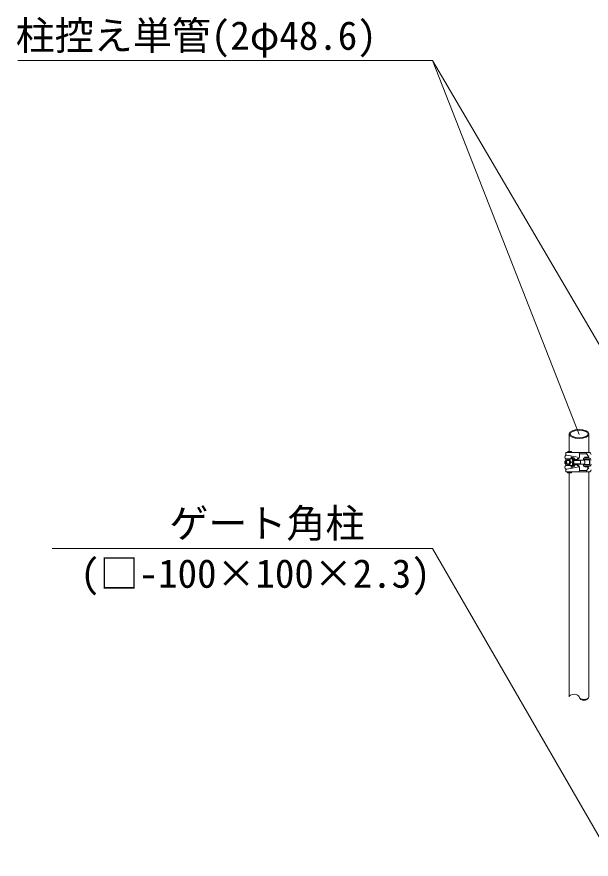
# Model space of a CAD drawing. Units: millimetres, scale not verified. Extents: x -48980 to -28855, y -14438 to 14438.
# Drawn here: x -46502 to -45090, y -8252 to -6180 of the extents above; entities that cross this region are included whole.
import ezdxf
from ezdxf.enums import TextEntityAlignment as Align

# ---------------------------------------------------------------- set-up
doc = ezdxf.new("R2010")
doc.units = ezdxf.units.MM
doc.header["$LTSCALE"] = 38
for name, color, linetype, lineweight in [('0-D_単管', 7, 'Continuous', 18), ('0-E_単管ｸﾗﾝﾌﾟ', 7, 'Continuous', 18), ('1-7_文字', 7, 'Continuous', 18)]:
    doc.layers.add(name, color=color, linetype=linetype, lineweight=lineweight)
doc.styles.add('ＭＳ ゴシック', font='')
doc.styles.get('ＭＳ ゴシック').set_extended_font_data('MS Gothic')

msp = doc.modelspace()

# ---------------------------------------------------------------- linework, layer by layer
at = {"layer": '0-D_単管'}
for p, q in [((-45143.82, -7249.5), (-45143.82, -7206.05)), ((-45095.22, -7206.05), (-45095.22, -7251.5)), ((-45143.82, -7852.85), (-45143.82, -7301.48)), ((-45095.22, -7299.5), (-45095.22, -7852.85))]:
    msp.add_line(p, q, dxfattribs=at)
msp.add_arc((-45107.38, -7848.4), 12.93, 200.078, 339.922, dxfattribs=at)
for centre, major_axis, ratio, start_param, end_param in [((-45119.53, -7206.05), (24.3, 0), 0.472425, 6.2831853, 12.5663706), ((-45119.22, -7206.05), (-22, 0), 0.417269, 3.1415927, 9.424778), ((-45131.68, -7852.85), (-12.15, 0), 0.525605, 3.1415927, 6.2831853), ((-45107.38, -7852.85), (12.15, 0), 0.525605, 3.1415927, 6.2831853)]:
    msp.add_ellipse(centre, major_axis=major_axis, ratio=ratio, start_param=start_param, end_param=end_param, dxfattribs=at)
at = {"layer": '0-E_単管ｸﾗﾝﾌﾟ'}
for p, q in [((-45146.7, -7249.5), (-45146.73, -7249.5)), ((-45146.73, -7251.43), (-45146.7, -7251.43)), ((-45138.67, -7249.5), (-45146.7, -7249.5)), ((-45145.72, -7267.5), (-45151.88, -7267.5)), ((-45151.67, -7270.5), (-45151.67, -7267.5)), ((-45143.8, -7271.2), (-45150.78, -7271.2)), ((-45138.8, -7264.48), (-45138.8, -7262.4)), ((-45130.1, -7265.5), (-45137.6, -7262.83)), ((-45116.33, -7271.2), (-45132.55, -7271.2)), ((-45121.47, -7265.45), (-45121.55, -7265.5)), ((-45100.72, -7254.7), (-45118.18, -7254.7)), ((-45118.18, -7262.98), (-45118.18, -7255.5)), ((-45103.9, -7269.48), (-45103.9, -7268.7)), ((-45095.8, -7260.4), (-45098.4, -7262.98)), ((-45097.9, -7269.48), (-45097.9, -7268.7)), ((-45093.92, -7279.5), (-45093.92, -7271.5)), ((-45092.9, -7280.5), (-45092.9, -7270.5)), ((-45145.72, -7283.5), (-45151.88, -7283.5)), ((-45143.8, -7279.8), (-45150.78, -7279.8)), ((-45138.8, -7288.57), (-45138.8, -7286.5)), ((-45130.1, -7285.5), (-45137.7, -7288.2)), ((-45116.33, -7279.8), (-45132.55, -7279.8)), ((-45121.47, -7285.52), (-45121.55, -7285.5)), ((-45118.27, -7290.23), (-45118.27, -7290.2)), ((-45118.18, -7295.47), (-45118.18, -7288.03)), ((-45095.93, -7281.5), (-45105.9, -7281.5)), ((-45097.4, -7286.98), (-45104.4, -7286.98)), ((-45103.9, -7282.3), (-45103.9, -7281.5)), ((-45095.8, -7290.6), (-45099.4, -7286.98)), ((-45097.9, -7282.3), (-45097.9, -7281.5)), ((-45146.7, -7299.5), (-45146.73, -7299.5)), ((-45146.73, -7301.4), (-45146.7, -7301.4)), ((-45138.67, -7301.48), (-45146.7, -7301.48)), ((-45100.72, -7296.27), (-45118.18, -7296.27)), ((-45101.25, -7299.5), (-45101.25, -7299.45))]:
    msp.add_line(p, q, dxfattribs=at)
for points in [[(-45094.7, -7251.5), (-45151.67, -7251.5), (-45151.67, -7258.5)], [(-45154.7, -7262.95), (-45154.7, -7262.98), (-45154.7, -7263), (-45154.7, -7263.02), (-45154.7, -7263)], [(-45144.65, -7270.5), (-45151.62, -7270.5), (-45151.8, -7270.53), (-45151.92, -7270.57), (-45152.08, -7270.65), (-45152.2, -7270.8), (-45152.35, -7270.98), (-45152.48, -7271.18), (-45152.6, -7271.4), (-45152.72, -7271.68), (-45152.82, -7271.95), (-45152.93, -7272.27), (-45153, -7272.62), (-45153.08, -7273), (-45153.15, -7273.38), (-45153.2, -7273.77), (-45153.25, -7274.2), (-45153.3, -7274.62), (-45153.33, -7275.05), (-45153.33, -7275.5), (-45153.33, -7275.93), (-45153.3, -7276.35), (-45153.25, -7276.77), (-45153.2, -7277.2), (-45153.15, -7277.6), (-45153.08, -7278), (-45153, -7278.38), (-45152.93, -7278.7), (-45152.82, -7279.02), (-45152.72, -7279.32), (-45152.6, -7279.58), (-45152.48, -7279.82), (-45152.35, -7280.03), (-45152.2, -7280.2), (-45152.08, -7280.33), (-45151.92, -7280.4), (-45151.8, -7280.48), (-45151.62, -7280.5), (-45151.47, -7280.48), (-45151.35, -7280.4)], [(-45151.95, -7271.62), (-45152.05, -7271.73), (-45152.15, -7271.88), (-45152.28, -7272.03), (-45152.35, -7272.22), (-45152.45, -7272.43), (-45152.5, -7272.67), (-45152.6, -7272.93), (-45152.65, -7273.2), (-45152.72, -7273.5), (-45152.78, -7273.8), (-45152.82, -7274.12), (-45152.85, -7274.45), (-45152.85, -7274.8), (-45152.88, -7275.15), (-45152.88, -7275.5), (-45152.88, -7275.85), (-45152.85, -7276.2), (-45152.85, -7276.53), (-45152.82, -7276.88), (-45152.78, -7277.17), (-45152.72, -7277.48), (-45152.65, -7277.8), (-45152.6, -7278.08), (-45152.5, -7278.32), (-45152.45, -7278.55), (-45152.35, -7278.75), (-45152.28, -7278.98), (-45152.15, -7279.12), (-45152.05, -7279.25), (-45151.95, -7279.35), (-45151.85, -7279.45), (-45151.75, -7279.47), (-45151.62, -7279.5)], [(-45151.62, -7279.5), (-45151.53, -7279.47), (-45151.43, -7279.45), (-45151.32, -7279.35), (-45151.22, -7279.25), (-45151.1, -7279.12), (-45151, -7278.98), (-45150.93, -7278.75), (-45150.82, -7278.55), (-45150.75, -7278.32), (-45150.68, -7278.08), (-45150.62, -7277.8), (-45150.55, -7277.48), (-45150.5, -7277.17), (-45150.45, -7276.88), (-45150.42, -7276.53), (-45150.42, -7276.2), (-45150.4, -7275.85), (-45150.4, -7275.5), (-45150.4, -7275.15), (-45150.42, -7274.8), (-45150.42, -7274.45), (-45150.45, -7274.12), (-45150.5, -7273.8), (-45150.55, -7273.5), (-45150.62, -7273.2), (-45150.68, -7272.93), (-45150.75, -7272.67), (-45150.82, -7272.43), (-45150.93, -7272.22), (-45151, -7272.03), (-45151.1, -7271.88), (-45151.22, -7271.73), (-45151.32, -7271.62), (-45151.43, -7271.55), (-45151.53, -7271.5), (-45151.62, -7271.5), (-45151.75, -7271.5), (-45151.85, -7271.55), (-45151.95, -7271.62)], [(-45123.07, -7263.5), (-45149.82, -7258.5), (-45151.88, -7258.5)], [(-45151.62, -7283.5), (-45151.62, -7280.5), (-45144.65, -7280.5), (-45144.5, -7280.48), (-45144.35, -7280.4), (-45144.22, -7280.33), (-45144.1, -7280.2), (-45143.95, -7280.03), (-45143.82, -7279.82), (-45143.7, -7279.58), (-45143.57, -7279.32), (-45143.48, -7279.02), (-45143.38, -7278.7), (-45143.3, -7278.38), (-45143.22, -7278), (-45143.15, -7277.6), (-45143.1, -7277.2), (-45143.05, -7276.77), (-45143, -7276.35), (-45142.97, -7275.93), (-45142.97, -7275.5), (-45142.97, -7275.05), (-45143, -7274.62), (-45143.05, -7274.2), (-45143.1, -7273.77), (-45143.15, -7273.38), (-45143.22, -7273), (-45143.3, -7272.62), (-45143.38, -7272.27), (-45143.48, -7271.95), (-45143.57, -7271.68), (-45143.7, -7271.4), (-45143.82, -7271.18), (-45143.95, -7270.98), (-45144.1, -7270.8), (-45144.22, -7270.65), (-45144.35, -7270.57), (-45144.5, -7270.53), (-45144.65, -7270.5), (-45144.68, -7270.5)], [(-45151.35, -7280.4), (-45151.2, -7280.33), (-45151.07, -7280.2), (-45150.93, -7280.03), (-45150.8, -7279.82), (-45150.68, -7279.58), (-45150.55, -7279.32), (-45150.45, -7279.02), (-45150.35, -7278.7), (-45150.28, -7278.38), (-45150.17, -7278), (-45150.12, -7277.6), (-45150.05, -7277.2), (-45150.03, -7276.77), (-45149.97, -7276.35), (-45149.95, -7275.93), (-45149.95, -7275.5), (-45149.95, -7275.05), (-45149.97, -7274.62), (-45150.03, -7274.2), (-45150.05, -7273.77), (-45150.12, -7273.38), (-45150.17, -7273), (-45150.28, -7272.62), (-45150.35, -7272.27), (-45150.45, -7271.95), (-45150.55, -7271.68), (-45150.68, -7271.4), (-45150.8, -7271.18), (-45150.93, -7270.98), (-45151.07, -7270.8), (-45151.2, -7270.65), (-45151.35, -7270.57), (-45151.47, -7270.53), (-45151.62, -7270.5)], [(-45144.65, -7267), (-45144.95, -7267.05), (-45145.2, -7267.12), (-45145.47, -7267.27), (-45145.75, -7267.5), (-45146, -7267.8), (-45146.22, -7268.12), (-45146.48, -7268.55), (-45146.7, -7269), (-45146.9, -7269.48), (-45147.08, -7270.05), (-45147.2, -7270.5)], [(-45141.38, -7267), (-45141.58, -7267.73), (-45141.72, -7268.45), (-45141.9, -7269.15), (-45141.98, -7269.88), (-45142.02, -7270.57), (-45141.93, -7271.25), (-45141.75, -7272), (-45141.45, -7272.73), (-45141.05, -7273.42), (-45140.57, -7274.12), (-45140.08, -7274.82), (-45139.53, -7275.5), (-45133.03, -7275.5), (-45133.57, -7276.18), (-45134.08, -7276.88), (-45134.55, -7277.57), (-45134.95, -7278.27), (-45135.25, -7279), (-45135.45, -7279.75), (-45135.53, -7280.43), (-45135.47, -7281.1), (-45135.4, -7281.83), (-45135.25, -7282.55), (-45135.07, -7283.27), (-45134.85, -7283.97), (-45144.65, -7283.97), (-45144.38, -7283.97), (-45144.12, -7283.88), (-45143.85, -7283.7), (-45143.57, -7283.48), (-45143.32, -7283.2), (-45143.1, -7282.85), (-45142.88, -7282.47), (-45142.65, -7282.02), (-45142.43, -7281.5), (-45142.25, -7280.97), (-45142.07, -7280.38)], [(-45142.07, -7270.62), (-45142.25, -7270.05), (-45142.43, -7269.48), (-45142.65, -7269), (-45142.88, -7268.55), (-45143.1, -7268.12), (-45143.32, -7267.8), (-45143.57, -7267.5), (-45143.85, -7267.27), (-45144.12, -7267.12), (-45144.38, -7267.05), (-45144.65, -7267), (-45134.85, -7267), (-45134.6, -7267.45), (-45134.35, -7267.97), (-45134.1, -7268.55), (-45133.9, -7269.17), (-45133.7, -7269.85), (-45133.53, -7270.57), (-45133.38, -7271.32), (-45133.25, -7272.12), (-45133.15, -7272.95), (-45133.1, -7273.77), (-45133.05, -7274.6), (-45133.03, -7275.48), (-45133.05, -7276.3), (-45133.1, -7277.17), (-45133.15, -7278), (-45133.25, -7278.83), (-45133.38, -7279.6), (-45133.53, -7280.38), (-45133.7, -7281.08), (-45133.88, -7281.77), (-45134.1, -7282.4), (-45134.32, -7282.98), (-45134.57, -7283.5), (-45134.85, -7283.97), (-45135.12, -7284.35), (-45135.42, -7284.68), (-45135.7, -7284.95)], [(-45141.75, -7272), (-45141.93, -7271.25), (-45142.02, -7270.57)], [(-45142.02, -7280.43), (-45141.93, -7279.75), (-45141.82, -7279.1), (-45141.72, -7278.4), (-45141.62, -7277.7), (-45141.58, -7276.98), (-45141.53, -7276.23), (-45141.53, -7275.5), (-45141.53, -7274.75), (-45141.58, -7274), (-45141.62, -7273.3), (-45141.72, -7272.6), (-45141.82, -7271.93)], [(-45136.67, -7265.7), (-45136.97, -7265.75), (-45137.3, -7265.85), (-45137.62, -7266.02), (-45137.9, -7266.3), (-45138.2, -7266.62), (-45138.47, -7267)], [(-45133.03, -7275.5), (-45133.57, -7274.82), (-45134.08, -7274.12), (-45134.55, -7273.42), (-45134.95, -7272.73), (-45135.25, -7272), (-45135.45, -7271.25), (-45135.53, -7270.57), (-45135.47, -7269.88), (-45135.4, -7269.15), (-45135.25, -7268.45), (-45135.07, -7267.73), (-45134.85, -7267), (-45135.15, -7266.6), (-45135.45, -7266.28), (-45135.72, -7266.02), (-45136.02, -7265.85), (-45136.38, -7265.72), (-45136.67, -7265.7), (-45135.67, -7265.7), (-45135.35, -7265.75), (-45135.03, -7265.85), (-45134.73, -7266.02), (-45134.43, -7266.28), (-45134.12, -7266.6), (-45133.85, -7267.03), (-45133.6, -7267.48), (-45133.35, -7267.97), (-45133.1, -7268.55), (-45132.88, -7269.2), (-45132.7, -7269.88), (-45132.53, -7270.6), (-45132.38, -7271.35), (-45132.25, -7272.12), (-45132.17, -7272.95), (-45132.07, -7273.77), (-45132.05, -7274.65), (-45132.05, -7275.5), (-45132.05, -7276.35), (-45132.07, -7277.2)], [(-45121.47, -7267.67), (-45122.55, -7268.07), (-45122.93, -7268.3), (-45123.2, -7269), (-45123.2, -7269.22), (-45132.72, -7269.22)], [(-45132.72, -7269.2), (-45132.72, -7269.22), (-45132.72, -7269.25), (-45132.72, -7269.28), (-45132.72, -7269.25)], [(-45132.55, -7280.5), (-45107.05, -7280.5), (-45106.92, -7280.48), (-45106.78, -7280.4), (-45106.62, -7280.33), (-45106.48, -7280.2), (-45106.35, -7280.03), (-45106.22, -7279.82), (-45106.1, -7279.58), (-45106, -7279.32), (-45105.88, -7279.02), (-45105.75, -7278.7), (-45105.67, -7278.38), (-45105.6, -7278), (-45105.53, -7277.6), (-45105.47, -7277.2), (-45105.42, -7276.77), (-45105.42, -7276.35), (-45105.4, -7275.93), (-45105.38, -7275.5), (-45105.4, -7275.05), (-45105.42, -7274.62), (-45105.42, -7274.2), (-45105.47, -7273.77), (-45105.53, -7273.38), (-45105.6, -7273), (-45105.67, -7272.62), (-45105.75, -7272.27), (-45105.88, -7271.95), (-45106, -7271.68), (-45106.1, -7271.4), (-45106.22, -7271.18), (-45106.35, -7270.98), (-45106.48, -7270.8), (-45106.62, -7270.65), (-45106.78, -7270.57), (-45106.92, -7270.53), (-45107.05, -7270.5), (-45132.55, -7270.5)], [(-45124.2, -7269.2), (-45124.2, -7269.22), (-45124.2, -7269.25), (-45124.2, -7269.28), (-45124.2, -7269.25)], [(-45118.25, -7255.5), (-45118.25, -7255.47), (-45118.25, -7255.45)], [(-45118.25, -7255.5), (-45118.25, -7255.52), (-45118.25, -7255.5)], [(-45117.18, -7280.5), (-45117.03, -7280.48), (-45116.9, -7280.4), (-45116.75, -7280.33), (-45116.6, -7280.2), (-45116.45, -7280.03), (-45116.33, -7279.82), (-45116.2, -7279.58), (-45116.1, -7279.32), (-45115.97, -7279.02), (-45115.88, -7278.7), (-45115.8, -7278.38), (-45115.72, -7278), (-45115.65, -7277.6), (-45115.6, -7277.2), (-45115.55, -7276.77), (-45115.53, -7276.35), (-45115.53, -7275.93), (-45115.5, -7275.5), (-45115.53, -7275.05), (-45115.53, -7274.62), (-45115.55, -7274.2), (-45115.6, -7273.77), (-45115.65, -7273.38), (-45115.72, -7273), (-45115.8, -7272.62), (-45115.88, -7272.27), (-45115.97, -7271.95), (-45116.1, -7271.68), (-45116.2, -7271.4), (-45116.33, -7271.18), (-45116.45, -7270.98), (-45116.6, -7270.8), (-45116.75, -7270.65), (-45116.9, -7270.57), (-45117.03, -7270.53), (-45117.18, -7270.5)], [(-45094.7, -7265.5), (-45108.9, -7265.5), (-45108.9, -7268.7), (-45094.7, -7268.7)], [(-45095.93, -7269.48), (-45105.9, -7269.48), (-45105.92, -7269.48), (-45105.95, -7269.48)], [(-45097.18, -7262.98), (-45104.65, -7262.98), (-45105.53, -7263.35), (-45105.9, -7264.25), (-45105.53, -7265.12), (-45104.65, -7265.5)], [(-45094, -7271.5), (-45094, -7271.47), (-45094, -7271.45)], [(-45093, -7270.45), (-45093, -7270.48), (-45093, -7270.5)], [(-45089.78, -7256.5), (-45089.78, -7256.48), (-45089.78, -7256.45)], [(-45089.78, -7256.5), (-45089.78, -7256.52), (-45089.78, -7256.5)], [(-45089.78, -7270.5), (-45089.78, -7270.48), (-45089.78, -7270.45)], [(-45089.78, -7270.5), (-45089.78, -7270.53), (-45089.78, -7270.5)], [(-45154.7, -7275.45), (-45154.7, -7275.48), (-45154.7, -7275.5), (-45154.7, -7275.52), (-45154.7, -7275.5)], [(-45154.7, -7287.95), (-45154.7, -7287.98), (-45154.7, -7288), (-45154.7, -7288.03), (-45154.7, -7288)], [(-45123.07, -7287.47), (-45149.82, -7292.5), (-45151.88, -7292.5)], [(-45094.7, -7299.5), (-45151.67, -7299.5), (-45151.67, -7292.5)], [(-45147.2, -7280.5), (-45147.05, -7281.08), (-45146.85, -7281.6), (-45146.65, -7282.1), (-45146.43, -7282.55), (-45146.18, -7282.95), (-45145.95, -7283.27), (-45145.67, -7283.52), (-45145.43, -7283.75), (-45145.15, -7283.88), (-45144.88, -7283.97), (-45144.65, -7283.97)], [(-45141.38, -7283.97), (-45141.58, -7283.27), (-45141.72, -7282.55), (-45141.9, -7281.83), (-45141.98, -7281.1), (-45142.02, -7280.43), (-45141.93, -7279.75), (-45141.75, -7279), (-45141.45, -7278.27), (-45141.05, -7277.57), (-45140.57, -7276.88), (-45140.08, -7276.18), (-45139.53, -7275.5)], [(-45138.88, -7286.5), (-45138.88, -7286.48), (-45138.88, -7286.45)], [(-45135.7, -7284.95), (-45136.02, -7285.12), (-45136.35, -7285.25), (-45136.65, -7285.3), (-45136.95, -7285.25), (-45137.3, -7285.15), (-45137.6, -7284.98), (-45137.88, -7284.7), (-45138.2, -7284.38), (-45138.47, -7283.97)], [(-45132.07, -7277.2), (-45132.17, -7278.03), (-45132.25, -7278.85), (-45132.38, -7279.62), (-45132.53, -7280.38), (-45132.7, -7281.1), (-45132.88, -7281.77), (-45133.1, -7282.43), (-45133.35, -7283), (-45133.6, -7283.5), (-45133.85, -7283.97), (-45134.12, -7284.38), (-45134.43, -7284.7), (-45134.73, -7284.95), (-45135.03, -7285.12), (-45135.35, -7285.25), (-45135.67, -7285.3), (-45136.67, -7285.3)], [(-45121.47, -7283.32), (-45122.55, -7282.95), (-45122.93, -7282.7), (-45123.2, -7282), (-45123.2, -7281.75), (-45132.72, -7281.75)], [(-45118.27, -7288.03), (-45118.27, -7288), (-45118.27, -7287.98)], [(-45118.27, -7288.03), (-45118.27, -7288.05), (-45118.27, -7288.03)], [(-45094.7, -7285.48), (-45108.9, -7285.48), (-45108.9, -7282.3), (-45094.7, -7282.3)], [(-45105.95, -7281.42), (-45105.92, -7281.42), (-45105.9, -7281.42)], [(-45104.45, -7286.9), (-45104.42, -7286.9), (-45104.4, -7286.9)]]:
    msp.add_lwpolyline(points, dxfattribs=at)
for points in [[(-45118.27, -7290.23), (-45118.27, -7290.25), (-45118.27, -7290.28), (-45118.27, -7290.25)], [(-45101.25, -7299.5), (-45101.25, -7299.52), (-45101.25, -7299.55), (-45101.25, -7299.57), (-45101.25, -7299.55), (-45101.25, -7299.52)]]:
    msp.add_lwpolyline(points, close=True, dxfattribs=at)
for centre, radius, start, end in [((-45146.73, -7250.45), 0.95, 89.876, 270.124), ((-45138.72, -7250.45), 0.95, 272.926, 87.074), ((-45122.22, -7255.45), 3.95, 0.018, 89.348), ((-45091.28, -7251.45), 9.95, 180.185, 243.12), ((-45094.75, -7256.45), 4.97, 359.957, 89.475), ((-45149.72, -7262.98), 4.97, 115.606, 179.769), ((-45149.72, -7262.95), 4.97, 180.364, 244.66), ((-45150.22, -7275.45), 4.47, 124.858, 179.99), ((-45141.82, -7264.45), 2.95, 303.777, 359.345), ((-45128.75, -7269.22), 3.98, 109.722, 180.026), ((-45120.25, -7269.22), 3.95, 109.418, 179.936), ((-45123.22, -7260.72), 4.95, 290.249, 359.703), ((-45123.22, -7262.93), 4.95, 290.156, 359.552), ((-45105.95, -7271.43), 1.95, 90.006, 150.893), ((-45097.2, -7264.2), 1.23, 271.644, 88.1), ((-45095.95, -7271.45), 1.95, 359.923, 88.63), ((-45094.75, -7270.45), 4.95, 0.016, 89.542), ((-45094.75, -7270.45), 1.75, 359.977, 88.405), ((-45149.75, -7287.95), 4.95, 115.472, 179.967), ((-45149.75, -7287.95), 4.95, 180.472, 244.843), ((-45150.22, -7275.45), 4.45, 180.49, 235.682), ((-45141.82, -7286.45), 2.98, 0.036, 55.322), ((-45128.77, -7281.7), 3.95, 180.643, 250.879), ((-45120.25, -7281.7), 3.95, 180.628, 250.973), ((-45123.22, -7290.2), 4.95, 0.003, 69.52), ((-45123.22, -7287.98), 4.95, 359.85, 69.366), ((-45105.95, -7279.47), 1.95, 211.285, 270.035), ((-45104.45, -7285.45), 1.45, 181.651, 270.086), ((-45091.3, -7299.45), 9.95, 117.011, 180.002), ((-45097.45, -7285.45), 1.45, 271.454, 358.546), ((-45095.95, -7279.45), 1.95, 271.341, 358.66), ((-45094.75, -7280.45), 4.95, 270.428, 359.572), ((-45094.75, -7280.45), 1.75, 271.651, 359.074), ((-45146.73, -7300.45), 0.95, 89.876, 270.124), ((-45138.75, -7300.45), 0.95, 273.107, 87.115), ((-45122.22, -7295.45), 3.95, 270.656, 359.503), ((-45094.72, -7294.45), 4.95, 270.428, 359.572)]:
    msp.add_arc(centre, radius, start, end, dxfattribs=at)
at = {"layer": '1-7_文字'}
for p, q in [((-46500.03, -6287.5), (-45480.55, -6287.5)), ((-45480.2, -6287.5), (-45480.55, -6287.5)), ((-44941.18, -7206.05), (-45480.2, -6287.5)), ((-45119.22, -7207), (-45480.2, -6287.5)), ((-46415.22, -7487.5), (-45480.55, -7487.5)), ((-45480.2, -7487.5), (-45480.55, -7487.5)), ((-45038.8, -8252.05), (-45480.2, -7487.5))]:
    msp.add_line(p, q, dxfattribs=at)

# ---------------------------------------------------------------- texts
at = {"layer": '1-7_文字', "style": 'ＭＳ ゴシック'}
for s, p in [('柱控え単管(2φ48.6)\u3000\u3000', (-46505.15, -6282.1)), ('\u3000\u3000\u3000ゲート角柱\u3000\u3000\u3000\u3000', (-46415.22, -7482.1)), ('(□-100×100×2.3)', (-46346.55, -7605.57))]:
    msp.add_text(s, height=70.38, dxfattribs=at).set_placement(p, align=Align.BOTTOM_LEFT)

doc.saveas('drawing.dxf')
